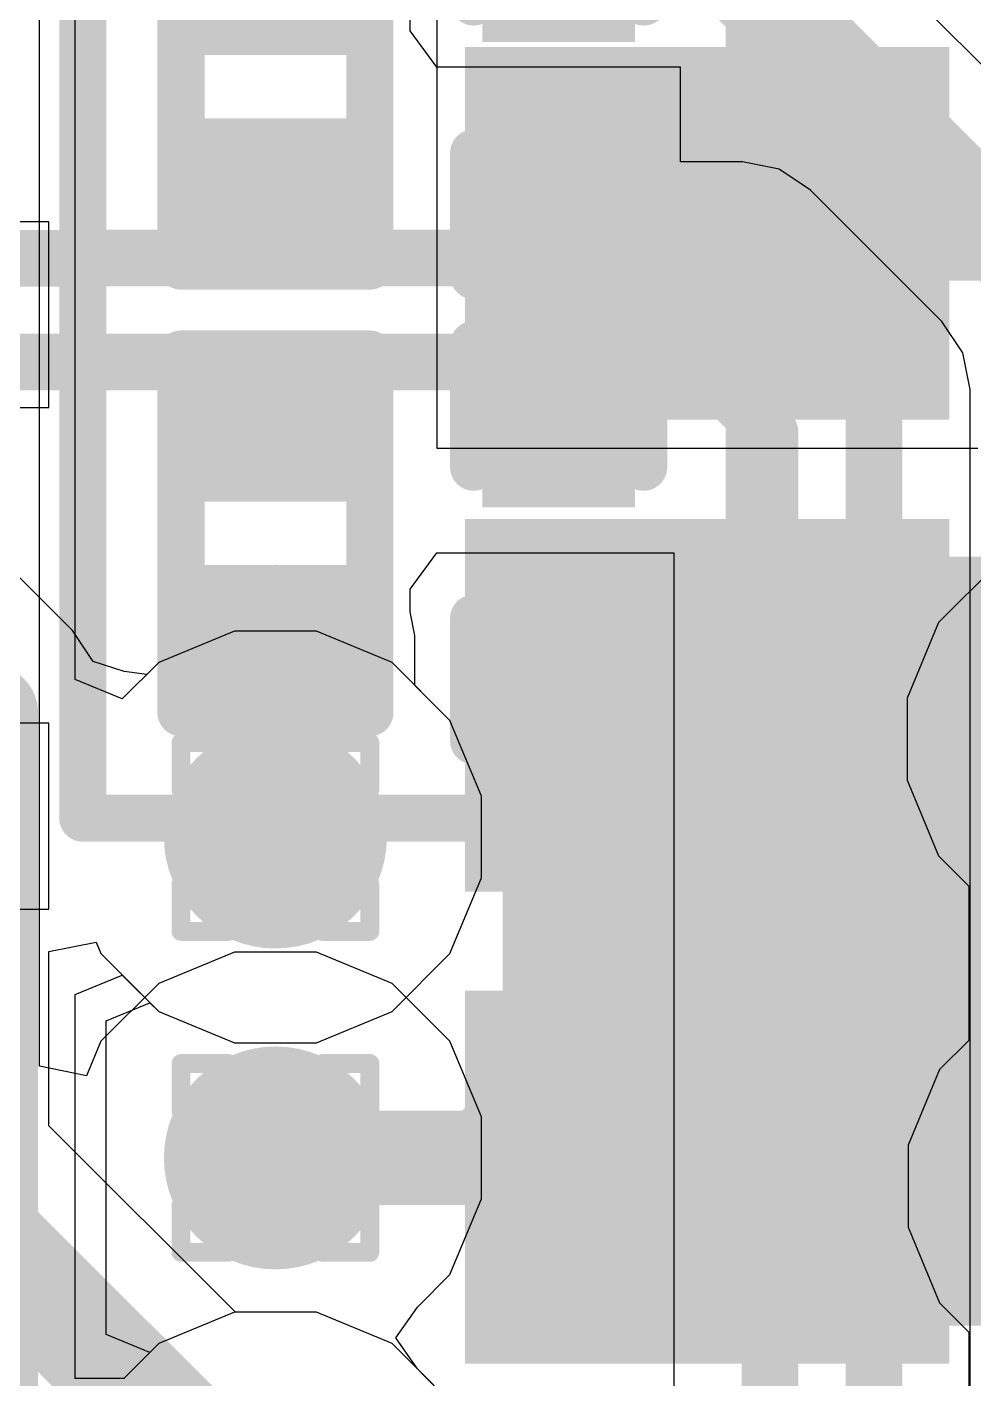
# Model space of a CAD drawing. Header units: inches. Extents: x -6 to 328, y -6 to 90.
# Drawn here: x 27.489 to 30.037, y 19.435 to 23.074 of the extents above; entities that cross this region are included whole.
import ezdxf

# ---------------------------------------------------------------- set-up
doc = ezdxf.new("R2010")
doc.units = ezdxf.units.IN
for name, color, linetype in [('Bottom Layer', 5, 'Continuous'), ('Bottom Paste', 16, 'Continuous'), ('Bottom Solder', 6, 'Continuous'), ('Drill Drawing', 1, 'Continuous'), ('GND', 76, 'Continuous'), ('PWR', 16, 'Continuous'), ('Top Layer', 1, 'Continuous'), ('Top Overlay', 2, 'Continuous'), ('Top Paste', 8, 'Continuous'), ('Top Solder', 216, 'Continuous'), ('Via Holes', 16, 'Continuous')]:
    doc.layers.add(name, color=color, linetype=linetype)

# ---------------------------------------------------------------- blocks, each defined once
blk = doc.blocks.new('R___0201_14')
at = {"layer": 'Top Layer'}
for points in [[(-0.41, 0.185), (-0.14, 0.185), (-0.14, -0.185), (-0.41, -0.185)], [(0.14, 0.185), (0.41, 0.185), (0.41, -0.185), (0.14, -0.185)]]:
    blk.add_hatch(color=1, dxfattribs=at).paths.add_polyline_path(points)
at = {"layer": 'Top Paste'}
for points in [[(-0.41, 0.185), (-0.14, 0.185), (-0.14, -0.185), (-0.41, -0.185)], [(0.14, 0.185), (0.41, 0.185), (0.41, -0.185), (0.14, -0.185)]]:
    blk.add_hatch(color=8, dxfattribs=at).paths.add_polyline_path(points)
at = {"layer": 'Top Solder'}
for points in [[(-0.465, 0.24), (-0.085, 0.24), (-0.085, -0.24), (-0.465, -0.24)], [(0.085, 0.24), (0.465, 0.24), (0.465, -0.24), (0.085, -0.24)]]:
    blk.add_hatch(color=216, dxfattribs=at).paths.add_polyline_path(points)
at = {"layer": 'Top Overlay'}
for points in [[(-0.4826, 0.254, 0.127, 0.127, 0), (-0.4826, -0.254, 0.127, 0.127, 0)], [(-0.4826, 0.254, 0.127, 0.127, 0), (0.4826, 0.254, 0.127, 0.127, 0)], [(0.4826, 0.254, 0.127, 0.127, 0), (0.4826, -0.254, 0.127, 0.127, 0)], [(-0.4826, -0.254, 0.127, 0.127, 0), (0.4826, -0.254, 0.127, 0.127, 0)]]:
    blk.add_lwpolyline(points, format="xyseb", dxfattribs=at)
for points in [[(-0.5143, 0.254, 0.0635, 0.0635, 1), (-0.4508, 0.254, 0.0635, 0.0635, 1)], [(-0.5143, 0.254, 0.0635, 0.0635, 1), (-0.4508, 0.254, 0.0635, 0.0635, 1)], [(0.4508, 0.254, 0.0635, 0.0635, 1), (0.5143, 0.254, 0.0635, 0.0635, 1)], [(0.4508, 0.254, 0.0635, 0.0635, 1), (0.5143, 0.254, 0.0635, 0.0635, 1)], [(-0.5143, -0.254, 0.0635, 0.0635, 1), (-0.4508, -0.254, 0.0635, 0.0635, 1)], [(-0.5143, -0.254, 0.0635, 0.0635, 1), (-0.4508, -0.254, 0.0635, 0.0635, 1)], [(0.4508, -0.254, 0.0635, 0.0635, 1), (0.5143, -0.254, 0.0635, 0.0635, 1)], [(0.4508, -0.254, 0.0635, 0.0635, 1), (0.5143, -0.254, 0.0635, 0.0635, 1)]]:
    blk.add_lwpolyline(points, format="xyseb", close=True, dxfattribs=at)
blk = doc.blocks.new('R___0201_15')
at = {"layer": 'Top Layer'}
for points in [[(-0.41, 0.185), (-0.14, 0.185), (-0.14, -0.185), (-0.41, -0.185)], [(0.14, 0.185), (0.41, 0.185), (0.41, -0.185), (0.14, -0.185)]]:
    blk.add_hatch(color=1, dxfattribs=at).paths.add_polyline_path(points)
at = {"layer": 'Top Paste'}
for points in [[(-0.41, 0.185), (-0.14, 0.185), (-0.14, -0.185), (-0.41, -0.185)], [(0.14, 0.185), (0.41, 0.185), (0.41, -0.185), (0.14, -0.185)]]:
    blk.add_hatch(color=8, dxfattribs=at).paths.add_polyline_path(points)
at = {"layer": 'Top Solder'}
for points in [[(-0.465, 0.24), (-0.085, 0.24), (-0.085, -0.24), (-0.465, -0.24)], [(0.085, 0.24), (0.465, 0.24), (0.465, -0.24), (0.085, -0.24)]]:
    blk.add_hatch(color=216, dxfattribs=at).paths.add_polyline_path(points)
at = {"layer": 'Top Overlay'}
for points in [[(0.4826, 0.254, 0.127, 0.127, 0), (-0.4826, 0.254, 0.127, 0.127, 0)], [(-0.4826, -0.254, 0.127, 0.127, 0), (-0.4826, 0.254, 0.127, 0.127, 0)], [(0.4826, -0.254, 0.127, 0.127, 0), (0.4826, 0.254, 0.127, 0.127, 0)], [(0.4826, -0.254, 0.127, 0.127, 0), (-0.4826, -0.254, 0.127, 0.127, 0)]]:
    blk.add_lwpolyline(points, format="xyseb", dxfattribs=at)
for points in [[(-0.5143, 0.254, 0.0635, 0.0635, 1), (-0.4508, 0.254, 0.0635, 0.0635, 1)], [(-0.5143, 0.254, 0.0635, 0.0635, 1), (-0.4508, 0.254, 0.0635, 0.0635, 1)], [(0.4508, 0.254, 0.0635, 0.0635, 1), (0.5143, 0.254, 0.0635, 0.0635, 1)], [(0.4508, 0.254, 0.0635, 0.0635, 1), (0.5143, 0.254, 0.0635, 0.0635, 1)], [(-0.5143, -0.254, 0.0635, 0.0635, 1), (-0.4508, -0.254, 0.0635, 0.0635, 1)], [(-0.5143, -0.254, 0.0635, 0.0635, 1), (-0.4508, -0.254, 0.0635, 0.0635, 1)], [(0.4508, -0.254, 0.0635, 0.0635, 1), (0.5143, -0.254, 0.0635, 0.0635, 1)], [(0.4508, -0.254, 0.0635, 0.0635, 1), (0.5143, -0.254, 0.0635, 0.0635, 1)]]:
    blk.add_lwpolyline(points, format="xyseb", close=True, dxfattribs=at)
blk = doc.blocks.new('M55_7013242R_B_49')
at = {"layer": 'Bottom Layer'}
for points in [[(-7.385, -2.2), (-6.585, -2.2), (-6.585, -3.3), (-7.385, -3.3)], [(-6.115, -2.2), (-5.315, -2.2), (-5.315, -3.3), (-6.115, -3.3)], [(-4.845, -2.2), (-4.045, -2.2), (-4.045, -3.3), (-4.845, -3.3)]]:
    blk.add_hatch(color=5, dxfattribs=at).paths.add_polyline_path(points)
at = {"layer": 'Bottom Paste'}
for points in [[(-7.385, -2.2), (-6.585, -2.2), (-6.585, -3.3), (-7.385, -3.3)], [(-6.115, -2.2), (-5.315, -2.2), (-5.315, -3.3), (-6.115, -3.3)], [(-4.845, -2.2), (-4.045, -2.2), (-4.045, -3.3), (-4.845, -3.3)]]:
    blk.add_hatch(color=16, dxfattribs=at).paths.add_polyline_path(points)
at = {"layer": 'Bottom Solder'}
for points in [[(-7.4866, -2.0984), (-6.4834, -2.0984), (-6.4834, -3.4016), (-7.4866, -3.4016)], [(-6.2166, -2.0984), (-5.2134, -2.0984), (-5.2134, -3.4016), (-6.2166, -3.4016)], [(-4.9466, -2.0984), (-3.9434, -2.0984), (-3.9434, -3.4016), (-4.9466, -3.4016)]]:
    blk.add_hatch(color=6, dxfattribs=at).paths.add_polyline_path(points)
blk = doc.blocks.new('CAP_0201_63')
at = {"layer": 'Top Layer'}
for points in [[(-0.45, 0.15), (-0.15, 0.15), (-0.15, -0.15), (-0.45, -0.15)], [(0.15, 0.15), (0.45, 0.15), (0.45, -0.15), (0.15, -0.15)]]:
    blk.add_hatch(color=1, dxfattribs=at).paths.add_polyline_path(points)
at = {"layer": 'Top Paste'}
for points in [[(-0.45, 0.15), (-0.15, 0.15), (-0.15, -0.15), (-0.45, -0.15)], [(0.15, 0.15), (0.45, 0.15), (0.45, -0.15), (0.15, -0.15)]]:
    blk.add_hatch(color=8, dxfattribs=at).paths.add_polyline_path(points)
at = {"layer": 'Top Solder'}
for points in [[(-0.505, 0.205), (-0.095, 0.205), (-0.095, -0.205), (-0.505, -0.205)], [(0.095, 0.205), (0.505, 0.205), (0.505, -0.205), (0.095, -0.205)]]:
    blk.add_hatch(color=216, dxfattribs=at).paths.add_polyline_path(points)
at = {"layer": 'Top Overlay'}
for points in [[(-0.5334, -0.2286, 0.127, 0.127, 0), (-0.5334, 0.2286, 0.127, 0.127, 0)], [(-0.2032, 0.2286, 0.127, 0.127, 0), (-0.5334, 0.2286, 0.127, 0.127, 0)], [(0.5334, 0.2286, 0.127, 0.127, 0), (0.2032, 0.2286, 0.127, 0.127, 0)], [(0.5334, -0.2286, 0.127, 0.127, 0), (0.5334, 0.2286, 0.127, 0.127, 0)], [(-0.2032, -0.2286, 0.127, 0.127, 0), (-0.5334, -0.2286, 0.127, 0.127, 0)], [(0.5334, -0.2286, 0.127, 0.127, 0), (0.2032, -0.2286, 0.127, 0.127, 0)]]:
    blk.add_lwpolyline(points, format="xyseb", dxfattribs=at)
for points in [[(-0.5651, 0.2286, 0.0635, 0.0635, 1), (-0.5016, 0.2286, 0.0635, 0.0635, 1)], [(-0.5651, 0.2286, 0.0635, 0.0635, 1), (-0.5016, 0.2286, 0.0635, 0.0635, 1)], [(-0.2349, 0.2286, 0.0635, 0.0635, 1), (-0.1714, 0.2286, 0.0635, 0.0635, 1)], [(0.1714, 0.2286, 0.0635, 0.0635, 1), (0.2349, 0.2286, 0.0635, 0.0635, 1)], [(0.5016, 0.2286, 0.0635, 0.0635, 1), (0.5651, 0.2286, 0.0635, 0.0635, 1)], [(0.5016, 0.2286, 0.0635, 0.0635, 1), (0.5651, 0.2286, 0.0635, 0.0635, 1)], [(-0.5651, -0.2286, 0.0635, 0.0635, 1), (-0.5016, -0.2286, 0.0635, 0.0635, 1)], [(-0.5651, -0.2286, 0.0635, 0.0635, 1), (-0.5016, -0.2286, 0.0635, 0.0635, 1)], [(-0.2349, -0.2286, 0.0635, 0.0635, 1), (-0.1714, -0.2286, 0.0635, 0.0635, 1)], [(0.1714, -0.2286, 0.0635, 0.0635, 1), (0.2349, -0.2286, 0.0635, 0.0635, 1)], [(0.5016, -0.2286, 0.0635, 0.0635, 1), (0.5651, -0.2286, 0.0635, 0.0635, 1)], [(0.5016, -0.2286, 0.0635, 0.0635, 1), (0.5651, -0.2286, 0.0635, 0.0635, 1)]]:
    blk.add_lwpolyline(points, format="xyseb", close=True, dxfattribs=at)
blk = doc.blocks.new('CAP_0201_64')
at = {"layer": 'Top Layer'}
for points in [[(-0.45, 0.15), (-0.15, 0.15), (-0.15, -0.15), (-0.45, -0.15)], [(0.15, 0.15), (0.45, 0.15), (0.45, -0.15), (0.15, -0.15)]]:
    blk.add_hatch(color=1, dxfattribs=at).paths.add_polyline_path(points)
at = {"layer": 'Top Paste'}
for points in [[(-0.45, 0.15), (-0.15, 0.15), (-0.15, -0.15), (-0.45, -0.15)], [(0.15, 0.15), (0.45, 0.15), (0.45, -0.15), (0.15, -0.15)]]:
    blk.add_hatch(color=8, dxfattribs=at).paths.add_polyline_path(points)
at = {"layer": 'Top Solder'}
for points in [[(-0.505, 0.205), (-0.095, 0.205), (-0.095, -0.205), (-0.505, -0.205)], [(0.095, 0.205), (0.505, 0.205), (0.505, -0.205), (0.095, -0.205)]]:
    blk.add_hatch(color=216, dxfattribs=at).paths.add_polyline_path(points)
at = {"layer": 'Top Overlay'}
for points in [[(-0.5334, 0.2286, 0.127, 0.127, 0), (-0.5334, -0.2286, 0.127, 0.127, 0)], [(-0.5334, 0.2286, 0.127, 0.127, 0), (-0.2032, 0.2286, 0.127, 0.127, 0)], [(0.2032, 0.2286, 0.127, 0.127, 0), (0.5334, 0.2286, 0.127, 0.127, 0)], [(0.5334, 0.2286, 0.127, 0.127, 0), (0.5334, -0.2286, 0.127, 0.127, 0)], [(-0.5334, -0.2286, 0.127, 0.127, 0), (-0.2032, -0.2286, 0.127, 0.127, 0)], [(0.2032, -0.2286, 0.127, 0.127, 0), (0.5334, -0.2286, 0.127, 0.127, 0)]]:
    blk.add_lwpolyline(points, format="xyseb", dxfattribs=at)
for points in [[(-0.5651, 0.2286, 0.0635, 0.0635, 1), (-0.5016, 0.2286, 0.0635, 0.0635, 1)], [(-0.5651, 0.2286, 0.0635, 0.0635, 1), (-0.5016, 0.2286, 0.0635, 0.0635, 1)], [(-0.2349, 0.2286, 0.0635, 0.0635, 1), (-0.1714, 0.2286, 0.0635, 0.0635, 1)], [(0.1714, 0.2286, 0.0635, 0.0635, 1), (0.2349, 0.2286, 0.0635, 0.0635, 1)], [(0.5016, 0.2286, 0.0635, 0.0635, 1), (0.5651, 0.2286, 0.0635, 0.0635, 1)], [(0.5016, 0.2286, 0.0635, 0.0635, 1), (0.5651, 0.2286, 0.0635, 0.0635, 1)], [(-0.5651, -0.2286, 0.0635, 0.0635, 1), (-0.5016, -0.2286, 0.0635, 0.0635, 1)], [(-0.5651, -0.2286, 0.0635, 0.0635, 1), (-0.5016, -0.2286, 0.0635, 0.0635, 1)], [(-0.2349, -0.2286, 0.0635, 0.0635, 1), (-0.1714, -0.2286, 0.0635, 0.0635, 1)], [(0.1714, -0.2286, 0.0635, 0.0635, 1), (0.2349, -0.2286, 0.0635, 0.0635, 1)], [(0.5016, -0.2286, 0.0635, 0.0635, 1), (0.5651, -0.2286, 0.0635, 0.0635, 1)], [(0.5016, -0.2286, 0.0635, 0.0635, 1), (0.5651, -0.2286, 0.0635, 0.0635, 1)]]:
    blk.add_lwpolyline(points, format="xyseb", close=True, dxfattribs=at)

msp = doc.modelspace()

# ---------------------------------------------------------------- hatches: boundary and pattern name
at = {"layer": 'Bottom Layer'}
msp.add_hatch(color=5, dxfattribs=at).paths.add_polyline_path([(28.769, 19.5785), (30.799, 19.5785), (30.799, 21.6485), (28.769, 21.6485)])
h = msp.add_hatch(color=5, dxfattribs=at)
edge = h.paths.add_edge_path()
edge.add_arc((28.1574, 20.8938), 0.3, 0, 360)
h = msp.add_hatch(color=5, dxfattribs=at)
edge = h.paths.add_edge_path()
edge.add_arc((28.1574, 20.0302), 0.3, 0, 360)
at = {"layer": 'GND'}
h = msp.add_hatch(color=76, dxfattribs=at)
edge = h.paths.add_edge_path()
edge.add_arc((28.1574, 20.8938), 0.3, 0, 360)
h = msp.add_hatch(color=76, dxfattribs=at)
edge = h.paths.add_edge_path()
edge.add_arc((28.1574, 20.0302), 0.3, 0, 360)
at = {"layer": 'PWR'}
h = msp.add_hatch(color=16, dxfattribs=at)
edge = h.paths.add_edge_path()
edge.add_arc((28.1574, 20.8938), 0.3, 0, 360)
h = msp.add_hatch(color=16, dxfattribs=at)
edge = h.paths.add_edge_path()
edge.add_arc((28.1574, 20.0302), 0.3, 0, 360)
at = {"layer": 'Top Layer'}
h = msp.add_hatch(color=1, dxfattribs=at)
edge = h.paths.add_edge_path()
edge.add_arc((28.1574, 20.8938), 0.3, 0, 360)
h = msp.add_hatch(color=1, dxfattribs=at)
edge = h.paths.add_edge_path()
edge.add_arc((28.1574, 20.0302), 0.3, 0, 360)
at = {"layer": 'Via Holes'}
h = msp.add_hatch(color=7, dxfattribs=at)
edge = h.paths.add_edge_path()
edge.add_arc((28.1574, 20.8938), 0.15, 0, 360)
h = msp.add_hatch(color=7, dxfattribs=at)
edge = h.paths.add_edge_path()
edge.add_arc((28.1574, 20.0302), 0.15, 0, 360)

# ---------------------------------------------------------------- linework, layer by layer
at = {"layer": 'Bottom Layer'}
for p, q in [((28.5912, 23.0963), (28.5912, 21.9407)), ((27.6114, 21.4492), (26.0287, 23.0319)), ((28.5912, 21.9407), (30.0468, 21.9407)), ((27.6668, 21.3663), (27.6114, 21.4492)), ((28.0472, 21.4478), (27.8436, 21.3635)), ((28.2676, 21.4478), (28.0472, 21.4478)), ((28.4712, 21.3635), (28.2676, 21.4478)), ((27.7504, 21.3393), (27.6668, 21.3663)), ((27.8436, 21.3635), (27.8116, 21.3315)), ((28.627, 21.2076), (28.4712, 21.3635)), ((27.8116, 21.3315), (27.7504, 21.3393)), ((28.7114, 21.004), (28.627, 21.2076)), ((28.7114, 20.7836), (28.7114, 21.004)), ((28.627, 20.58), (28.7114, 20.7836)), ((28.4712, 20.4242), (28.627, 20.58)), ((27.7024, 20.3994), (27.8197, 20.448)), ((27.8197, 20.448), (27.8436, 20.4242)), ((27.8436, 20.4242), (28.0472, 20.3398)), ((28.2676, 20.3398), (28.4712, 20.4242)), ((27.7024, 19.5554), (27.7024, 20.3994)), ((28.0472, 20.3398), (28.2676, 20.3398)), ((28.0472, 19.615), (27.8436, 19.5307)), ((28.2676, 19.615), (28.0472, 19.615)), ((28.4712, 19.5307), (28.2676, 19.615)), ((27.8197, 19.5068), (27.7024, 19.5554)), ((27.8436, 19.5307), (27.8197, 19.5068)), ((28.627, 19.3748), (28.4712, 19.5307))]:
    msp.add_line(p, q, dxfattribs=at)
for points in [[(25.8089, 22.8121, 0.254, 0.254, 0), (27.3916, 21.2294, 0.254, 0.254, 0)], [(29.319, 22.5185, 0.254, 0.254, 0), (31.5103, 22.5185, 0.254, 0.254, 0)], [(27.3916, 12.5912, 0.254, 0.254, 0), (27.3916, 21.2294, 0.254, 0.254, 0)], [(29.5819, 20.0914, 0.381, 0.381, 0), (30.411, 20.9206, 0.381, 0.381, 0)], [(29.3455, 20.0914, 0.381, 0.381, 0), (29.5819, 20.0914, 0.381, 0.381, 0)], [(29.3557, 19.9663, 0.381, 0.381, 0), (29.3557, 20.0812, 0.381, 0.381, 0)], [(29.3434, 19.954, 0.381, 0.381, 0), (29.3557, 19.9663, 0.381, 0.381, 0)], [(29.319, 19.9785, 0.254, 0.254, 0), (29.3434, 19.954, 0.254, 0.254, 0)]]:
    msp.add_lwpolyline(points, format="xyseb", dxfattribs=at)
for points in [[(29.2555, 22.5185, 0.127, 0.127, 1), (29.3825, 22.5185, 0.127, 0.127, 1)], [(27.3281, 21.2294, 0.127, 0.127, 1), (27.4551, 21.2294, 0.127, 0.127, 1)], [(27.3281, 21.2294, 0.127, 0.127, 1), (27.4551, 21.2294, 0.127, 0.127, 1)], [(29.2503, 20.0914, 0.1905, 0.1905, 1), (29.4408, 20.0914, 0.1905, 0.1905, 1)], [(29.2604, 20.0812, 0.1905, 0.1905, 1), (29.4509, 20.0812, 0.1905, 0.1905, 1)], [(29.4866, 20.0914, 0.1905, 0.1905, 1), (29.6771, 20.0914, 0.1905, 0.1905, 1)], [(29.4866, 20.0914, 0.1905, 0.1905, 1), (29.6771, 20.0914, 0.1905, 0.1905, 1)], [(29.2604, 19.9663, 0.1905, 0.1905, 1), (29.4509, 19.9663, 0.1905, 0.1905, 1)], [(29.2604, 19.9663, 0.1905, 0.1905, 1), (29.4509, 19.9663, 0.1905, 0.1905, 1)], [(29.2482, 19.954, 0.1905, 0.1905, 1), (29.4387, 19.954, 0.1905, 0.1905, 1)], [(29.2555, 19.9785, 0.127, 0.127, 1), (29.3825, 19.9785, 0.127, 0.127, 1)], [(29.2799, 19.954, 0.127, 0.127, 1), (29.4069, 19.954, 0.127, 0.127, 1)]]:
    msp.add_lwpolyline(points, format="xyseb", close=True, dxfattribs=at)
at = {"layer": 'Drill Drawing'}
for points in [[(27.9034, 21.0208, 0.0508, 0.0508, 0), (27.9034, 21.1478, 0.0508, 0.0508, 0)], [(27.9034, 21.1478, 0.0508, 0.0508, 0), (28.0304, 21.1478, 0.0508, 0.0508, 0)], [(28.0304, 21.1478, 0.0508, 0.0508, 0), (28.1574, 21.0208, 0.0508, 0.0508, 0)], [(28.1574, 21.0208, 0.0508, 0.0508, 0), (28.2844, 21.1478, 0.0508, 0.0508, 0)], [(28.2844, 21.1478, 0.0508, 0.0508, 0), (28.4114, 21.1478, 0.0508, 0.0508, 0)], [(28.4114, 21.0208, 0.0508, 0.0508, 0), (28.4114, 21.1478, 0.0508, 0.0508, 0)], [(27.9034, 21.0208, 0.0508, 0.0508, 0), (28.0304, 20.8938, 0.0508, 0.0508, 0)], [(28.2844, 20.8938, 0.0508, 0.0508, 0), (28.4114, 21.0208, 0.0508, 0.0508, 0)], [(27.9034, 20.7668, 0.0508, 0.0508, 0), (28.0304, 20.8938, 0.0508, 0.0508, 0)], [(28.2844, 20.8938, 0.0508, 0.0508, 0), (28.4114, 20.7668, 0.0508, 0.0508, 0)], [(27.9034, 20.6398, 0.0508, 0.0508, 0), (27.9034, 20.7668, 0.0508, 0.0508, 0)], [(28.0304, 20.6398, 0.0508, 0.0508, 0), (28.1574, 20.7668, 0.0508, 0.0508, 0)], [(28.1574, 20.7668, 0.0508, 0.0508, 0), (28.2844, 20.6398, 0.0508, 0.0508, 0)], [(28.4114, 20.6398, 0.0508, 0.0508, 0), (28.4114, 20.7668, 0.0508, 0.0508, 0)], [(27.9034, 20.6398, 0.0508, 0.0508, 0), (28.0304, 20.6398, 0.0508, 0.0508, 0)], [(28.2844, 20.6398, 0.0508, 0.0508, 0), (28.4114, 20.6398, 0.0508, 0.0508, 0)], [(27.9034, 20.1572, 0.0508, 0.0508, 0), (27.9034, 20.2842, 0.0508, 0.0508, 0)], [(27.9034, 20.2842, 0.0508, 0.0508, 0), (28.0304, 20.2842, 0.0508, 0.0508, 0)], [(28.0304, 20.2842, 0.0508, 0.0508, 0), (28.1574, 20.1572, 0.0508, 0.0508, 0)], [(28.1574, 20.1572, 0.0508, 0.0508, 0), (28.2844, 20.2842, 0.0508, 0.0508, 0)], [(28.2844, 20.2842, 0.0508, 0.0508, 0), (28.4114, 20.2842, 0.0508, 0.0508, 0)], [(28.4114, 20.1572, 0.0508, 0.0508, 0), (28.4114, 20.2842, 0.0508, 0.0508, 0)], [(27.9034, 20.1572, 0.0508, 0.0508, 0), (28.0304, 20.0302, 0.0508, 0.0508, 0)], [(28.2844, 20.0302, 0.0508, 0.0508, 0), (28.4114, 20.1572, 0.0508, 0.0508, 0)], [(27.9034, 19.9032, 0.0508, 0.0508, 0), (28.0304, 20.0302, 0.0508, 0.0508, 0)], [(28.2844, 20.0302, 0.0508, 0.0508, 0), (28.4114, 19.9032, 0.0508, 0.0508, 0)], [(27.9034, 19.7762, 0.0508, 0.0508, 0), (27.9034, 19.9032, 0.0508, 0.0508, 0)], [(28.0304, 19.7762, 0.0508, 0.0508, 0), (28.1574, 19.9032, 0.0508, 0.0508, 0)], [(28.1574, 19.9032, 0.0508, 0.0508, 0), (28.2844, 19.7762, 0.0508, 0.0508, 0)], [(28.4114, 19.7762, 0.0508, 0.0508, 0), (28.4114, 19.9032, 0.0508, 0.0508, 0)], [(27.9034, 19.7762, 0.0508, 0.0508, 0), (28.0304, 19.7762, 0.0508, 0.0508, 0)], [(28.2844, 19.7762, 0.0508, 0.0508, 0), (28.4114, 19.7762, 0.0508, 0.0508, 0)]]:
    msp.add_lwpolyline(points, format="xyseb", dxfattribs=at)
for points in [[(27.8907, 21.1478, 0.0254, 0.0254, 1), (27.9161, 21.1478, 0.0254, 0.0254, 1)], [(27.8907, 21.1478, 0.0254, 0.0254, 1), (27.9161, 21.1478, 0.0254, 0.0254, 1)], [(28.0177, 21.1478, 0.0254, 0.0254, 1), (28.0431, 21.1478, 0.0254, 0.0254, 1)], [(28.0177, 21.1478, 0.0254, 0.0254, 1), (28.0431, 21.1478, 0.0254, 0.0254, 1)], [(28.2717, 21.1478, 0.0254, 0.0254, 1), (28.2971, 21.1478, 0.0254, 0.0254, 1)], [(28.2717, 21.1478, 0.0254, 0.0254, 1), (28.2971, 21.1478, 0.0254, 0.0254, 1)], [(28.3987, 21.1478, 0.0254, 0.0254, 1), (28.4241, 21.1478, 0.0254, 0.0254, 1)], [(28.3987, 21.1478, 0.0254, 0.0254, 1), (28.4241, 21.1478, 0.0254, 0.0254, 1)], [(27.8907, 21.0208, 0.0254, 0.0254, 1), (27.9161, 21.0208, 0.0254, 0.0254, 1)], [(27.8907, 21.0208, 0.0254, 0.0254, 1), (27.9161, 21.0208, 0.0254, 0.0254, 1)], [(28.1447, 21.0208, 0.0254, 0.0254, 1), (28.1701, 21.0208, 0.0254, 0.0254, 1)], [(28.1447, 21.0208, 0.0254, 0.0254, 1), (28.1701, 21.0208, 0.0254, 0.0254, 1)], [(28.3987, 21.0208, 0.0254, 0.0254, 1), (28.4241, 21.0208, 0.0254, 0.0254, 1)], [(28.3987, 21.0208, 0.0254, 0.0254, 1), (28.4241, 21.0208, 0.0254, 0.0254, 1)], [(28.0177, 20.8938, 0.0254, 0.0254, 1), (28.0431, 20.8938, 0.0254, 0.0254, 1)], [(28.0177, 20.8938, 0.0254, 0.0254, 1), (28.0431, 20.8938, 0.0254, 0.0254, 1)], [(28.2717, 20.8938, 0.0254, 0.0254, 1), (28.2971, 20.8938, 0.0254, 0.0254, 1)], [(28.2717, 20.8938, 0.0254, 0.0254, 1), (28.2971, 20.8938, 0.0254, 0.0254, 1)], [(27.8907, 20.7668, 0.0254, 0.0254, 1), (27.9161, 20.7668, 0.0254, 0.0254, 1)], [(27.8907, 20.7668, 0.0254, 0.0254, 1), (27.9161, 20.7668, 0.0254, 0.0254, 1)], [(28.1447, 20.7668, 0.0254, 0.0254, 1), (28.1701, 20.7668, 0.0254, 0.0254, 1)], [(28.1447, 20.7668, 0.0254, 0.0254, 1), (28.1701, 20.7668, 0.0254, 0.0254, 1)], [(28.3987, 20.7668, 0.0254, 0.0254, 1), (28.4241, 20.7668, 0.0254, 0.0254, 1)], [(28.3987, 20.7668, 0.0254, 0.0254, 1), (28.4241, 20.7668, 0.0254, 0.0254, 1)], [(27.8907, 20.6398, 0.0254, 0.0254, 1), (27.9161, 20.6398, 0.0254, 0.0254, 1)], [(27.8907, 20.6398, 0.0254, 0.0254, 1), (27.9161, 20.6398, 0.0254, 0.0254, 1)], [(28.0177, 20.6398, 0.0254, 0.0254, 1), (28.0431, 20.6398, 0.0254, 0.0254, 1)], [(28.0177, 20.6398, 0.0254, 0.0254, 1), (28.0431, 20.6398, 0.0254, 0.0254, 1)], [(28.2717, 20.6398, 0.0254, 0.0254, 1), (28.2971, 20.6398, 0.0254, 0.0254, 1)], [(28.2717, 20.6398, 0.0254, 0.0254, 1), (28.2971, 20.6398, 0.0254, 0.0254, 1)], [(28.3987, 20.6398, 0.0254, 0.0254, 1), (28.4241, 20.6398, 0.0254, 0.0254, 1)], [(28.3987, 20.6398, 0.0254, 0.0254, 1), (28.4241, 20.6398, 0.0254, 0.0254, 1)], [(27.8907, 20.2842, 0.0254, 0.0254, 1), (27.9161, 20.2842, 0.0254, 0.0254, 1)], [(27.8907, 20.2842, 0.0254, 0.0254, 1), (27.9161, 20.2842, 0.0254, 0.0254, 1)], [(28.0177, 20.2842, 0.0254, 0.0254, 1), (28.0431, 20.2842, 0.0254, 0.0254, 1)], [(28.0177, 20.2842, 0.0254, 0.0254, 1), (28.0431, 20.2842, 0.0254, 0.0254, 1)], [(28.2717, 20.2842, 0.0254, 0.0254, 1), (28.2971, 20.2842, 0.0254, 0.0254, 1)], [(28.2717, 20.2842, 0.0254, 0.0254, 1), (28.2971, 20.2842, 0.0254, 0.0254, 1)], [(28.3987, 20.2842, 0.0254, 0.0254, 1), (28.4241, 20.2842, 0.0254, 0.0254, 1)], [(28.3987, 20.2842, 0.0254, 0.0254, 1), (28.4241, 20.2842, 0.0254, 0.0254, 1)], [(27.8907, 20.1572, 0.0254, 0.0254, 1), (27.9161, 20.1572, 0.0254, 0.0254, 1)], [(27.8907, 20.1572, 0.0254, 0.0254, 1), (27.9161, 20.1572, 0.0254, 0.0254, 1)], [(28.1447, 20.1572, 0.0254, 0.0254, 1), (28.1701, 20.1572, 0.0254, 0.0254, 1)], [(28.1447, 20.1572, 0.0254, 0.0254, 1), (28.1701, 20.1572, 0.0254, 0.0254, 1)], [(28.3987, 20.1572, 0.0254, 0.0254, 1), (28.4241, 20.1572, 0.0254, 0.0254, 1)], [(28.3987, 20.1572, 0.0254, 0.0254, 1), (28.4241, 20.1572, 0.0254, 0.0254, 1)], [(28.0177, 20.0302, 0.0254, 0.0254, 1), (28.0431, 20.0302, 0.0254, 0.0254, 1)], [(28.0177, 20.0302, 0.0254, 0.0254, 1), (28.0431, 20.0302, 0.0254, 0.0254, 1)], [(28.2717, 20.0302, 0.0254, 0.0254, 1), (28.2971, 20.0302, 0.0254, 0.0254, 1)], [(28.2717, 20.0302, 0.0254, 0.0254, 1), (28.2971, 20.0302, 0.0254, 0.0254, 1)], [(27.8907, 19.9032, 0.0254, 0.0254, 1), (27.9161, 19.9032, 0.0254, 0.0254, 1)], [(27.8907, 19.9032, 0.0254, 0.0254, 1), (27.9161, 19.9032, 0.0254, 0.0254, 1)], [(28.1447, 19.9032, 0.0254, 0.0254, 1), (28.1701, 19.9032, 0.0254, 0.0254, 1)], [(28.1447, 19.9032, 0.0254, 0.0254, 1), (28.1701, 19.9032, 0.0254, 0.0254, 1)], [(28.3987, 19.9032, 0.0254, 0.0254, 1), (28.4241, 19.9032, 0.0254, 0.0254, 1)], [(28.3987, 19.9032, 0.0254, 0.0254, 1), (28.4241, 19.9032, 0.0254, 0.0254, 1)], [(27.8907, 19.7762, 0.0254, 0.0254, 1), (27.9161, 19.7762, 0.0254, 0.0254, 1)], [(27.8907, 19.7762, 0.0254, 0.0254, 1), (27.9161, 19.7762, 0.0254, 0.0254, 1)], [(28.0177, 19.7762, 0.0254, 0.0254, 1), (28.0431, 19.7762, 0.0254, 0.0254, 1)], [(28.0177, 19.7762, 0.0254, 0.0254, 1), (28.0431, 19.7762, 0.0254, 0.0254, 1)], [(28.2717, 19.7762, 0.0254, 0.0254, 1), (28.2971, 19.7762, 0.0254, 0.0254, 1)], [(28.2717, 19.7762, 0.0254, 0.0254, 1), (28.2971, 19.7762, 0.0254, 0.0254, 1)], [(28.3987, 19.7762, 0.0254, 0.0254, 1), (28.4241, 19.7762, 0.0254, 0.0254, 1)], [(28.3987, 19.7762, 0.0254, 0.0254, 1), (28.4241, 19.7762, 0.0254, 0.0254, 1)]]:
    msp.add_lwpolyline(points, format="xyseb", close=True, dxfattribs=at)
at = {"layer": 'GND'}
for p, q in [((27.6185, 21.318), (27.6185, 24.6245)), ((28.0472, 21.4478), (27.8436, 21.3635)), ((28.2676, 21.4478), (28.0472, 21.4478)), ((28.4712, 21.3635), (28.2676, 21.4478)), ((27.8436, 21.3635), (27.7455, 21.2654)), ((28.627, 21.2076), (28.4712, 21.3635)), ((27.7455, 21.2654), (27.6185, 21.318)), ((28.7114, 21.004), (28.627, 21.2076)), ((28.7114, 20.7836), (28.7114, 21.004)), ((28.627, 20.58), (28.7114, 20.7836)), ((28.4712, 20.4242), (28.627, 20.58)), ((27.6185, 20.4696), (27.7455, 20.5222)), ((27.7455, 20.5222), (27.8436, 20.4242)), ((27.6185, 19.4365), (27.6185, 20.4696)), ((27.8436, 20.4242), (28.0472, 20.3398)), ((28.2676, 20.3398), (28.4712, 20.4242)), ((28.0472, 20.3398), (28.2676, 20.3398)), ((28.0472, 19.615), (27.8436, 19.5307)), ((28.2676, 19.615), (28.0472, 19.615)), ((28.4712, 19.5307), (28.2676, 19.615)), ((27.8436, 19.5307), (27.7494, 19.4365)), ((28.627, 19.3748), (28.4712, 19.5307)), ((27.7494, 19.4365), (27.6185, 19.4365))]:
    msp.add_line(p, q, dxfattribs=at)
at = {"layer": 'PWR'}
for p, q in [((27.5224, 20.2767), (27.5224, 23.9552)), ((30.0972, 21.6266), (29.9414, 21.4707)), ((29.9414, 21.4707), (29.857, 21.2671)), ((29.857, 21.2671), (29.857, 21.0467)), ((29.857, 21.0467), (29.9414, 20.8431)), ((29.9414, 20.8431), (30.0228, 20.7617)), ((30.0228, 20.7617), (30.0228, 20.3466)), ((28.0472, 20.5842), (27.8436, 20.4999)), ((28.2676, 20.5842), (28.0472, 20.5842)), ((28.4712, 20.4999), (28.2676, 20.5842)), ((27.8436, 20.4999), (27.6877, 20.344)), ((28.627, 20.344), (28.4712, 20.4999)), ((27.6877, 20.344), (27.6494, 20.2515)), ((28.7114, 20.1404), (28.627, 20.344)), ((30.0228, 20.3466), (29.944, 20.2678)), ((27.6494, 20.2515), (27.5224, 20.2767)), ((29.944, 20.2678), (29.8597, 20.0642)), ((28.7114, 19.92), (28.7114, 20.1404)), ((29.8597, 20.0642), (29.8597, 19.8438)), ((28.627, 19.7164), (28.7114, 19.92)), ((29.8597, 19.8438), (29.944, 19.6402)), ((28.5392, 19.6286), (28.627, 19.7164)), ((28.4816, 19.5456), (28.5392, 19.6286)), ((29.944, 19.6402), (30.0228, 19.5615)), ((28.5392, 19.4627), (28.4816, 19.5456)), ((30.0228, 19.5615), (30.0228, 14.0789)), ((28.627, 19.3748), (28.5392, 19.4627))]:
    msp.add_line(p, q, dxfattribs=at)
at = {"layer": 'Top Layer'}
for p, q in [((28.5202, 23.0633), (28.5202, 23.5008)), ((29.7269, 23.3024), (30.9556, 22.0737)), ((28.5916, 22.9658), (28.5202, 23.0633)), ((29.2472, 22.9658), (28.5916, 22.9658)), ((29.2472, 22.7107), (29.2472, 22.9658)), ((29.4137, 22.7107), (29.2472, 22.7107)), ((29.5128, 22.691), (29.4137, 22.7107)), ((29.5968, 22.6349), (29.5128, 22.691)), ((29.9507, 22.281), (29.5968, 22.6349)), ((27.5478, 22.5498), (24.3018, 22.5498)), ((27.5478, 22.0498), (27.5478, 22.5498)), ((30.0069, 22.1969), (29.9507, 22.281)), ((30.0266, 22.0978), (30.0069, 22.1969)), ((30.0266, 17.5187), (30.0266, 22.0978)), ((24.3018, 22.0498), (27.5478, 22.0498)), ((28.5202, 21.5608), (28.5916, 21.6582)), ((28.5916, 21.6582), (29.2292, 21.6582)), ((29.2292, 21.6582), (29.2292, 17.7417)), ((28.5202, 21.5), (28.5202, 21.5608)), ((28.5329, 21.436), (28.5202, 21.5)), ((28.5329, 21.3018), (28.5329, 21.436)), ((28.627, 21.2076), (28.5329, 21.3018)), ((27.5478, 21.1998), (24.3018, 21.1998)), ((27.5478, 20.6998), (27.5478, 21.1998)), ((28.7114, 21.004), (28.627, 21.2076)), ((28.7114, 20.7836), (28.7114, 21.004)), ((28.627, 20.58), (28.7114, 20.7836)), ((24.3018, 20.6998), (27.5478, 20.6998)), ((27.5478, 20.586), (27.6748, 20.6113)), ((27.6748, 20.6113), (27.6877, 20.58)), ((27.5478, 20.117), (27.5478, 20.586)), ((27.6877, 20.58), (27.8436, 20.4242)), ((28.4712, 20.4242), (28.627, 20.58)), ((27.8436, 20.4242), (28.0472, 20.3398)), ((28.2676, 20.3398), (28.4712, 20.4242)), ((28.0472, 20.3398), (28.2676, 20.3398)), ((28.0497, 19.615), (27.5478, 20.117)), ((28.2676, 19.615), (28.0497, 19.615)), ((28.4712, 19.5307), (28.2676, 19.615)), ((28.627, 19.3748), (28.4712, 19.5307))]:
    msp.add_line(p, q, dxfattribs=at)
for points in [[(27.2721, 24.0642, 0.3048, 0.3048, 0), (28.1248, 23.2116, 0.3048, 0.3048, 0)], [(28.1248, 23.2054, 0.3048, 0.3048, 0), (28.1248, 23.2116, 0.3048, 0.3048, 0)], [(29.3842, 23.238, 0.254, 0.254, 0), (30.411, 22.2112, 0.254, 0.254, 0)], [(28.0486, 22.5792, 0.1524, 0.1524, 0), (28.1074, 22.638, 0.1524, 0.1524, 0)], [(28.1074, 22.638, 0.1524, 0.1524, 0), (28.1574, 22.638, 0.1524, 0.1524, 0)], [(28.1574, 22.638, 0.1524, 0.1524, 0), (28.2074, 22.638, 0.1524, 0.1524, 0)], [(28.2074, 22.638, 0.1524, 0.1524, 0), (28.2662, 22.5792, 0.1524, 0.1524, 0)], [(28.8456, 22.5642, 0.1524, 0.1524, 0), (28.9194, 22.638, 0.1524, 0.1524, 0)], [(28.9194, 22.638, 0.1524, 0.1524, 0), (28.9932, 22.5642, 0.1524, 0.1524, 0)], [(28.0486, 22.541, 0.1524, 0.1524, 0), (28.0486, 22.5792, 0.1524, 0.1524, 0)], [(28.2662, 22.541, 0.1524, 0.1524, 0), (28.2662, 22.5792, 0.1524, 0.1524, 0)], [(28.8456, 22.541, 0.1524, 0.1524, 0), (28.8456, 22.5642, 0.1524, 0.1524, 0)], [(28.9932, 22.541, 0.1524, 0.1524, 0), (28.9932, 22.5642, 0.1524, 0.1524, 0)], [(27.9593, 22.4517, 0.1524, 0.1524, 0), (28.0486, 22.541, 0.1524, 0.1524, 0)], [(28.2662, 22.541, 0.1524, 0.1524, 0), (28.3555, 22.4517, 0.1524, 0.1524, 0)], [(28.7563, 22.4517, 0.1524, 0.1524, 0), (28.8456, 22.541, 0.1524, 0.1524, 0)], [(28.9932, 22.541, 0.1524, 0.1524, 0), (29.0825, 22.4517, 0.1524, 0.1524, 0)], [(27.3831, 22.4515, 0.1524, 0.1524, 0), (27.583, 22.4515, 0.1524, 0.1524, 0)], [(27.583, 22.4515, 0.1524, 0.1524, 0), (27.5832, 22.4517, 0.1524, 0.1524, 0)], [(27.5832, 22.4517, 0.1524, 0.1524, 0), (27.9593, 22.4517, 0.1524, 0.1524, 0)], [(28.3555, 22.4517, 0.1524, 0.1524, 0), (28.7563, 22.4517, 0.1524, 0.1524, 0)], [(29.0825, 22.4517, 0.1524, 0.1524, 0), (29.4137, 22.4517, 0.1524, 0.1524, 0)], [(29.4137, 22.4517, 0.1524, 0.1524, 0), (29.7676, 22.0978, 0.1524, 0.1524, 0)], [(27.3831, 22.1721, 0.1524, 0.1524, 0), (27.6987, 22.1721, 0.1524, 0.1524, 0)], [(27.6987, 22.1721, 0.1524, 0.1524, 0), (27.6989, 22.1723, 0.1524, 0.1524, 0)], [(27.6989, 22.1723, 0.1524, 0.1524, 0), (27.9593, 22.1723, 0.1524, 0.1524, 0)], [(27.9593, 22.1723, 0.1524, 0.1524, 0), (28.0486, 22.0831, 0.1524, 0.1524, 0)], [(28.2662, 22.0831, 0.1524, 0.1524, 0), (28.3555, 22.1723, 0.1524, 0.1524, 0)], [(28.3555, 22.1723, 0.1524, 0.1524, 0), (28.7563, 22.1723, 0.1524, 0.1524, 0)], [(28.7563, 22.1723, 0.1524, 0.1524, 0), (28.8456, 22.0831, 0.1524, 0.1524, 0)], [(28.9932, 22.0831, 0.1524, 0.1524, 0), (29.0825, 22.1723, 0.1524, 0.1524, 0)], [(29.0825, 22.1723, 0.1524, 0.1524, 0), (29.298, 22.1723, 0.1524, 0.1524, 0)], [(29.298, 22.1723, 0.1524, 0.1524, 0), (29.4882, 21.9821, 0.1524, 0.1524, 0)], [(28.0486, 22.0448, 0.1524, 0.1524, 0), (28.0486, 22.0831, 0.1524, 0.1524, 0)], [(28.2662, 22.0448, 0.1524, 0.1524, 0), (28.2662, 22.0831, 0.1524, 0.1524, 0)], [(28.8456, 22.0598, 0.1524, 0.1524, 0), (28.8456, 22.0831, 0.1524, 0.1524, 0)], [(28.9932, 22.0598, 0.1524, 0.1524, 0), (28.9932, 22.0831, 0.1524, 0.1524, 0)], [(29.7676, 17.5187, 0.1524, 0.1524, 0), (29.7676, 22.0978, 0.1524, 0.1524, 0)], [(28.0486, 22.0448, 0.1524, 0.1524, 0), (28.1074, 21.986, 0.1524, 0.1524, 0)], [(28.2074, 21.986, 0.1524, 0.1524, 0), (28.2662, 22.0448, 0.1524, 0.1524, 0)], [(28.8456, 22.0598, 0.1524, 0.1524, 0), (28.9194, 21.986, 0.1524, 0.1524, 0)], [(28.9194, 21.986, 0.1524, 0.1524, 0), (28.9932, 22.0598, 0.1524, 0.1524, 0)], [(28.1074, 21.986, 0.1524, 0.1524, 0), (28.1574, 21.986, 0.1524, 0.1524, 0)], [(28.1574, 21.986, 0.1524, 0.1524, 0), (28.2074, 21.986, 0.1524, 0.1524, 0)], [(29.4882, 17.6344, 0.1524, 0.1524, 0), (29.4882, 21.9821, 0.1524, 0.1524, 0)], [(28.1574, 20.8938, 0.381, 0.381, 0), (28.1574, 21.436, 0.381, 0.381, 0)], [(28.9194, 20.2375, 0.254, 0.254, 0), (28.9194, 21.386, 0.254, 0.254, 0)], [(28.7121, 20.0302, 0.254, 0.254, 0), (28.9194, 20.2375, 0.254, 0.254, 0)], [(28.1574, 20.0302, 0.254, 0.254, 0), (28.7121, 20.0302, 0.254, 0.254, 0)], [(27.2176, 19.971, 0.3048, 0.3048, 0), (28.0711, 19.1175, 0.3048, 0.3048, 0)]]:
    msp.add_lwpolyline(points, format="xyseb", dxfattribs=at)
for points in [[(28.0486, 23.2116, 0.1524, 0.1524, 1), (28.201, 23.2116, 0.1524, 0.1524, 1)], [(28.0486, 23.2116, 0.1524, 0.1524, 1), (28.201, 23.2116, 0.1524, 0.1524, 1)], [(28.0486, 23.2054, 0.1524, 0.1524, 1), (28.201, 23.2054, 0.1524, 0.1524, 1)], [(28.0693, 22.638, 0.0762, 0.0762, 1), (28.1455, 22.638, 0.0762, 0.0762, 1)], [(28.0693, 22.638, 0.0762, 0.0762, 1), (28.1455, 22.638, 0.0762, 0.0762, 1)], [(28.1193, 22.638, 0.0762, 0.0762, 1), (28.1955, 22.638, 0.0762, 0.0762, 1)], [(28.1193, 22.638, 0.0762, 0.0762, 1), (28.1955, 22.638, 0.0762, 0.0762, 1)], [(28.1693, 22.638, 0.0762, 0.0762, 1), (28.2455, 22.638, 0.0762, 0.0762, 1)], [(28.1693, 22.638, 0.0762, 0.0762, 1), (28.2455, 22.638, 0.0762, 0.0762, 1)], [(28.8813, 22.638, 0.0762, 0.0762, 1), (28.9575, 22.638, 0.0762, 0.0762, 1)], [(28.8813, 22.638, 0.0762, 0.0762, 1), (28.9575, 22.638, 0.0762, 0.0762, 1)], [(28.0105, 22.5792, 0.0762, 0.0762, 1), (28.0867, 22.5792, 0.0762, 0.0762, 1)], [(28.0105, 22.5792, 0.0762, 0.0762, 1), (28.0867, 22.5792, 0.0762, 0.0762, 1)], [(28.2281, 22.5792, 0.0762, 0.0762, 1), (28.3043, 22.5792, 0.0762, 0.0762, 1)], [(28.2281, 22.5792, 0.0762, 0.0762, 1), (28.3043, 22.5792, 0.0762, 0.0762, 1)], [(28.8075, 22.5642, 0.0762, 0.0762, 1), (28.8837, 22.5642, 0.0762, 0.0762, 1)], [(28.8075, 22.5642, 0.0762, 0.0762, 1), (28.8837, 22.5642, 0.0762, 0.0762, 1)], [(28.9551, 22.5642, 0.0762, 0.0762, 1), (29.0313, 22.5642, 0.0762, 0.0762, 1)], [(28.9551, 22.5642, 0.0762, 0.0762, 1), (29.0313, 22.5642, 0.0762, 0.0762, 1)], [(28.0105, 22.541, 0.0762, 0.0762, 1), (28.0867, 22.541, 0.0762, 0.0762, 1)], [(28.0105, 22.541, 0.0762, 0.0762, 1), (28.0867, 22.541, 0.0762, 0.0762, 1)], [(28.2281, 22.541, 0.0762, 0.0762, 1), (28.3043, 22.541, 0.0762, 0.0762, 1)], [(28.2281, 22.541, 0.0762, 0.0762, 1), (28.3043, 22.541, 0.0762, 0.0762, 1)], [(28.8075, 22.541, 0.0762, 0.0762, 1), (28.8837, 22.541, 0.0762, 0.0762, 1)], [(28.8075, 22.541, 0.0762, 0.0762, 1), (28.8837, 22.541, 0.0762, 0.0762, 1)], [(28.9551, 22.541, 0.0762, 0.0762, 1), (29.0313, 22.541, 0.0762, 0.0762, 1)], [(28.9551, 22.541, 0.0762, 0.0762, 1), (29.0313, 22.541, 0.0762, 0.0762, 1)], [(27.5449, 22.4515, 0.0762, 0.0762, 1), (27.6211, 22.4515, 0.0762, 0.0762, 1)], [(27.5449, 22.4515, 0.0762, 0.0762, 1), (27.6211, 22.4515, 0.0762, 0.0762, 1)], [(27.5451, 22.4517, 0.0762, 0.0762, 1), (27.6213, 22.4517, 0.0762, 0.0762, 1)], [(27.5451, 22.4517, 0.0762, 0.0762, 1), (27.6213, 22.4517, 0.0762, 0.0762, 1)], [(27.9212, 22.4517, 0.0762, 0.0762, 1), (27.9974, 22.4517, 0.0762, 0.0762, 1)], [(27.9212, 22.4517, 0.0762, 0.0762, 1), (27.9974, 22.4517, 0.0762, 0.0762, 1)], [(28.3174, 22.4517, 0.0762, 0.0762, 1), (28.3936, 22.4517, 0.0762, 0.0762, 1)], [(28.3174, 22.4517, 0.0762, 0.0762, 1), (28.3936, 22.4517, 0.0762, 0.0762, 1)], [(28.7182, 22.4517, 0.0762, 0.0762, 1), (28.7944, 22.4517, 0.0762, 0.0762, 1)], [(28.7182, 22.4517, 0.0762, 0.0762, 1), (28.7944, 22.4517, 0.0762, 0.0762, 1)], [(29.0444, 22.4517, 0.0762, 0.0762, 1), (29.1206, 22.4517, 0.0762, 0.0762, 1)], [(29.0444, 22.4517, 0.0762, 0.0762, 1), (29.1206, 22.4517, 0.0762, 0.0762, 1)], [(29.3756, 22.4517, 0.0762, 0.0762, 1), (29.4518, 22.4517, 0.0762, 0.0762, 1)], [(29.3756, 22.4517, 0.0762, 0.0762, 1), (29.4518, 22.4517, 0.0762, 0.0762, 1)], [(27.6606, 22.1721, 0.0762, 0.0762, 1), (27.7368, 22.1721, 0.0762, 0.0762, 1)], [(27.6606, 22.1721, 0.0762, 0.0762, 1), (27.7368, 22.1721, 0.0762, 0.0762, 1)], [(27.6608, 22.1723, 0.0762, 0.0762, 1), (27.737, 22.1723, 0.0762, 0.0762, 1)], [(27.6608, 22.1723, 0.0762, 0.0762, 1), (27.737, 22.1723, 0.0762, 0.0762, 1)], [(27.9212, 22.1723, 0.0762, 0.0762, 1), (27.9974, 22.1723, 0.0762, 0.0762, 1)], [(27.9212, 22.1723, 0.0762, 0.0762, 1), (27.9974, 22.1723, 0.0762, 0.0762, 1)], [(28.3174, 22.1723, 0.0762, 0.0762, 1), (28.3936, 22.1723, 0.0762, 0.0762, 1)], [(28.3174, 22.1723, 0.0762, 0.0762, 1), (28.3936, 22.1723, 0.0762, 0.0762, 1)], [(28.7182, 22.1723, 0.0762, 0.0762, 1), (28.7944, 22.1723, 0.0762, 0.0762, 1)], [(28.7182, 22.1723, 0.0762, 0.0762, 1), (28.7944, 22.1723, 0.0762, 0.0762, 1)], [(29.0444, 22.1723, 0.0762, 0.0762, 1), (29.1206, 22.1723, 0.0762, 0.0762, 1)], [(29.0444, 22.1723, 0.0762, 0.0762, 1), (29.1206, 22.1723, 0.0762, 0.0762, 1)], [(29.2599, 22.1723, 0.0762, 0.0762, 1), (29.3361, 22.1723, 0.0762, 0.0762, 1)], [(29.2599, 22.1723, 0.0762, 0.0762, 1), (29.3361, 22.1723, 0.0762, 0.0762, 1)], [(28.0105, 22.0831, 0.0762, 0.0762, 1), (28.0867, 22.0831, 0.0762, 0.0762, 1)], [(28.0105, 22.0831, 0.0762, 0.0762, 1), (28.0867, 22.0831, 0.0762, 0.0762, 1)], [(28.2281, 22.0831, 0.0762, 0.0762, 1), (28.3043, 22.0831, 0.0762, 0.0762, 1)], [(28.2281, 22.0831, 0.0762, 0.0762, 1), (28.3043, 22.0831, 0.0762, 0.0762, 1)], [(28.8075, 22.0831, 0.0762, 0.0762, 1), (28.8837, 22.0831, 0.0762, 0.0762, 1)], [(28.8075, 22.0831, 0.0762, 0.0762, 1), (28.8837, 22.0831, 0.0762, 0.0762, 1)], [(28.9551, 22.0831, 0.0762, 0.0762, 1), (29.0313, 22.0831, 0.0762, 0.0762, 1)], [(28.9551, 22.0831, 0.0762, 0.0762, 1), (29.0313, 22.0831, 0.0762, 0.0762, 1)], [(29.7295, 22.0978, 0.0762, 0.0762, 1), (29.8057, 22.0978, 0.0762, 0.0762, 1)], [(29.7295, 22.0978, 0.0762, 0.0762, 1), (29.8057, 22.0978, 0.0762, 0.0762, 1)], [(28.0105, 22.0448, 0.0762, 0.0762, 1), (28.0867, 22.0448, 0.0762, 0.0762, 1)], [(28.0105, 22.0448, 0.0762, 0.0762, 1), (28.0867, 22.0448, 0.0762, 0.0762, 1)], [(28.2281, 22.0448, 0.0762, 0.0762, 1), (28.3043, 22.0448, 0.0762, 0.0762, 1)], [(28.2281, 22.0448, 0.0762, 0.0762, 1), (28.3043, 22.0448, 0.0762, 0.0762, 1)], [(28.8075, 22.0598, 0.0762, 0.0762, 1), (28.8837, 22.0598, 0.0762, 0.0762, 1)], [(28.8075, 22.0598, 0.0762, 0.0762, 1), (28.8837, 22.0598, 0.0762, 0.0762, 1)], [(28.9551, 22.0598, 0.0762, 0.0762, 1), (29.0313, 22.0598, 0.0762, 0.0762, 1)], [(28.9551, 22.0598, 0.0762, 0.0762, 1), (29.0313, 22.0598, 0.0762, 0.0762, 1)], [(28.0693, 21.986, 0.0762, 0.0762, 1), (28.1455, 21.986, 0.0762, 0.0762, 1)], [(28.0693, 21.986, 0.0762, 0.0762, 1), (28.1455, 21.986, 0.0762, 0.0762, 1)], [(28.1193, 21.986, 0.0762, 0.0762, 1), (28.1955, 21.986, 0.0762, 0.0762, 1)], [(28.1193, 21.986, 0.0762, 0.0762, 1), (28.1955, 21.986, 0.0762, 0.0762, 1)], [(28.1693, 21.986, 0.0762, 0.0762, 1), (28.2455, 21.986, 0.0762, 0.0762, 1)], [(28.1693, 21.986, 0.0762, 0.0762, 1), (28.2455, 21.986, 0.0762, 0.0762, 1)], [(28.8813, 21.986, 0.0762, 0.0762, 1), (28.9575, 21.986, 0.0762, 0.0762, 1)], [(28.8813, 21.986, 0.0762, 0.0762, 1), (28.9575, 21.986, 0.0762, 0.0762, 1)], [(29.4501, 21.9821, 0.0762, 0.0762, 1), (29.5263, 21.9821, 0.0762, 0.0762, 1)], [(29.4501, 21.9821, 0.0762, 0.0762, 1), (29.5263, 21.9821, 0.0762, 0.0762, 1)], [(28.0621, 21.436, 0.1905, 0.1905, 1), (28.2526, 21.436, 0.1905, 0.1905, 1)], [(28.8559, 21.386, 0.127, 0.127, 1), (28.9829, 21.386, 0.127, 0.127, 1)], [(28.0621, 20.8938, 0.1905, 0.1905, 1), (28.2526, 20.8938, 0.1905, 0.1905, 1)], [(28.8559, 20.2375, 0.127, 0.127, 1), (28.9829, 20.2375, 0.127, 0.127, 1)], [(28.8559, 20.2375, 0.127, 0.127, 1), (28.9829, 20.2375, 0.127, 0.127, 1)], [(28.0939, 20.0302, 0.127, 0.127, 1), (28.2209, 20.0302, 0.127, 0.127, 1)], [(28.6486, 20.0302, 0.127, 0.127, 1), (28.7756, 20.0302, 0.127, 0.127, 1)], [(28.6486, 20.0302, 0.127, 0.127, 1), (28.7756, 20.0302, 0.127, 0.127, 1)]]:
    msp.add_lwpolyline(points, format="xyseb", close=True, dxfattribs=at)
at = {"layer": 'Top Overlay'}
for points in [[(27.6394, 20.9446, 0.127, 0.127, 0), (27.6394, 23.6624, 0.127, 0.127, 0)], [(29.4321, 20.9446, 0.127, 0.127, 0), (29.4321, 23.6624, 0.127, 0.127, 0)], [(27.6394, 20.9446, 0.127, 0.127, 0), (29.4321, 20.9446, 0.127, 0.127, 0)]]:
    msp.add_lwpolyline(points, format="xyseb", dxfattribs=at)
for points in [[(27.6076, 20.9446, 0.0635, 0.0635, 1), (27.6711, 20.9446, 0.0635, 0.0635, 1)], [(27.6076, 20.9446, 0.0635, 0.0635, 1), (27.6711, 20.9446, 0.0635, 0.0635, 1)], [(29.4004, 20.9446, 0.0635, 0.0635, 1), (29.4639, 20.9446, 0.0635, 0.0635, 1)], [(29.4004, 20.9446, 0.0635, 0.0635, 1), (29.4639, 20.9446, 0.0635, 0.0635, 1)]]:
    msp.add_lwpolyline(points, format="xyseb", close=True, dxfattribs=at)

# ---------------------------------------------------------------- block references
for name, p, rotation in [('M55_7013242R_B_49', (32.069, 15.5335), 270), ('CAP_0201_64', (28.9194, 22.938), 90), ('R___0201_15', (28.1574, 22.913), 270), ('CAP_0201_63', (28.9194, 21.686), 270), ('R___0201_14', (28.1574, 21.711), 90)]:
    msp.add_blockref(name, p, dxfattribs=dict(rotation=rotation))

doc.saveas('drawing.dxf')
